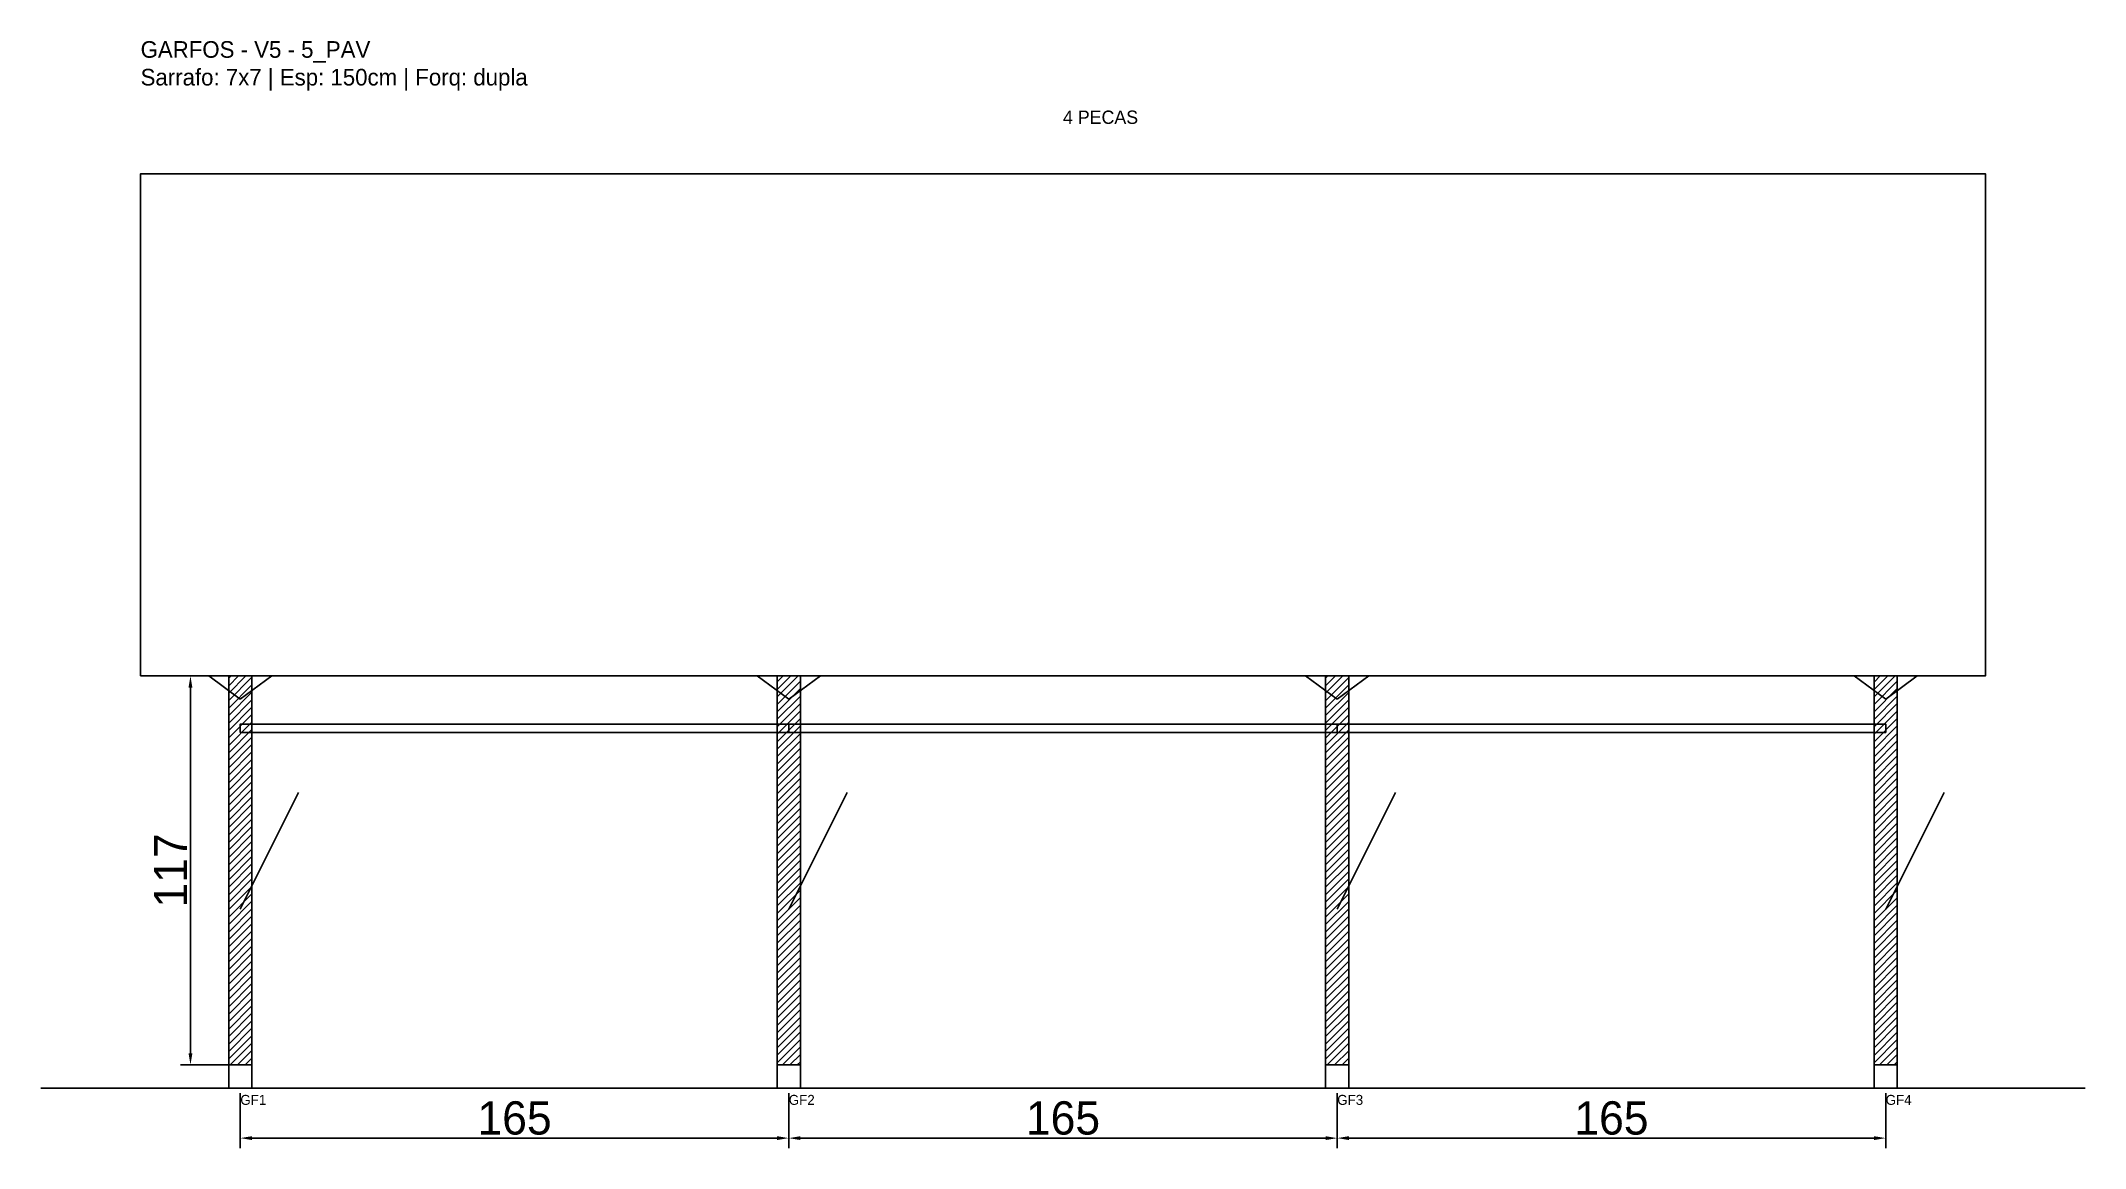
# Model space of a CAD drawing. Header units: metres. Extents: x -30 to 585, y -25 to 308.
import ezdxf

# ---------------------------------------------------------------- set-up
doc = ezdxf.new("R2010")
doc.units = ezdxf.units.M
for name, color, linetype in [('BARRA_ANCORAGEM', 1, 'Continuous'), ('COTA', 241, 'Continuous'), ('GARFOS OK', 3, 'Continuous'), ('NOME DA VIGA', 6, 'Continuous'), ('SARR_7x7', 40, 'Continuous'), ('TIRAS REESCORAMENTO', 252, 'Continuous'), ('VIGAS', 3, 'Continuous')]:
    doc.layers.add(name, color=color, linetype=linetype)
doc.dimstyles.new('EZ DXF', dxfattribs={"dimtxt": 10, "dimasz": 3.5, "dimexe": 3, "dimexo": 1.5, "dimgap": 1, "dimtad": 1, "dimdec": 1, "dimdsep": 46, "dimcen": 2.5, "dimazin": 3, "dimtfac": 1, "dimtmove": 0, "dimatfit": 3})

msp = doc.modelspace()

# ---------------------------------------------------------------- hatches: boundary and pattern name
at = {"layer": 'COTA'}
h = msp.add_hatch(dxfattribs=at)
h.set_pattern_fill('ANSI31', scale=0.5)
h.paths.add_polyline_path([(26.5, 0), (33.5, 0), (33.5, 117), (26.5, 117)])
h = msp.add_hatch(dxfattribs=at)
h.set_pattern_fill('ANSI31', scale=0.5)
h.paths.add_polyline_path([(191.5, 0), (198.5, 0), (198.5, 117), (191.5, 117)])
h = msp.add_hatch(dxfattribs=at)
h.set_pattern_fill('ANSI31', scale=0.5)
h.paths.add_polyline_path([(356.5, 0), (363.5, 0), (363.5, 117), (356.5, 117)])
h = msp.add_hatch(dxfattribs=at)
h.set_pattern_fill('ANSI31', scale=0.5)
h.paths.add_polyline_path([(521.5, 0), (528.5, 0), (528.5, 117), (521.5, 117)])

# ---------------------------------------------------------------- linework, layer by layer
at = {"layer": 'BARRA_ANCORAGEM'}
for p, q in [((30, 46.8), (47.55, 81.9)), ((195, 46.8), (212.55, 81.9)), ((360, 46.8), (377.55, 81.9)), ((525, 46.8), (542.55, 81.9))]:
    msp.add_line(p, q, dxfattribs=at)
at = {"layer": 'GARFOS OK'}
for p, q in [((30, 110), (20.5, 117)), ((20.5, 117), (39.5, 117)), ((30, 110), (39.5, 117)), ((195, 110), (185.5, 117)), ((185.5, 117), (204.5, 117)), ((195, 110), (204.5, 117)), ((360, 110), (350.5, 117)), ((350.5, 117), (369.5, 117)), ((360, 110), (369.5, 117)), ((525, 110), (515.5, 117)), ((515.5, 117), (534.5, 117)), ((525, 110), (534.5, 117))]:
    msp.add_line(p, q, dxfattribs=at)
at = {"layer": 'GARFOS OK', "linetype": 'CONTINUOUS'}
msp.add_line((-30, -7), (585, -7), dxfattribs=at)
at = {"layer": 'GARFOS OK'}
for points in [[(26.5, 0), (33.5, 0), (33.5, 117), (26.5, 117), (26.5, 0)], [(191.5, 0), (198.5, 0), (198.5, 117), (191.5, 117), (191.5, 0)], [(356.5, 0), (363.5, 0), (363.5, 117), (356.5, 117), (356.5, 0)], [(521.5, 0), (528.5, 0), (528.5, 117), (521.5, 117), (521.5, 0)]]:
    msp.add_lwpolyline(points, dxfattribs=at)
at = {"layer": 'SARR_7x7'}
for points in [[(26.5, -7), (33.5, -7), (33.5, 0), (26.5, 0), (26.5, -7)], [(191.5, -7), (198.5, -7), (198.5, 0), (191.5, 0), (191.5, -7)], [(356.5, -7), (363.5, -7), (363.5, 0), (356.5, 0), (356.5, -7)], [(521.5, -7), (528.5, -7), (528.5, 0), (521.5, 0), (521.5, -7)]]:
    msp.add_lwpolyline(points, dxfattribs=at)
at = {"layer": 'TIRAS REESCORAMENTO'}
for points in [[(30, 100), (195, 100), (195, 102.5), (30, 102.5), (30, 100)], [(195, 100), (360, 100), (360, 102.5), (195, 102.5), (195, 100)], [(360, 100), (525, 100), (525, 102.5), (360, 102.5), (360, 100)]]:
    msp.add_lwpolyline(points, dxfattribs=at)
at = {"layer": 'VIGAS'}
msp.add_lwpolyline([(0, 117), (555, 117), (555, 268), (0, 268), (0, 117)], dxfattribs=at)

# ---------------------------------------------------------------- texts
at = {"layer": 'NOME DA VIGA'}
for s, height, p in [('4 PECAS', 4, (277.5, 283)), ('GF1', 3, (30, -12)), ('GF2', 3, (195, -12)), ('GF3', 3, (360, -12)), ('GF4', 3, (525, -12))]:
    msp.add_text(s, height=height, dxfattribs=at).set_placement(p)
at = {"layer": 'NOME DA VIGA', "insert": (0, 293), "char_height": 5, "attachment_point": 7}
msp.add_mtext('GARFOS - V5 - 5_PAV\\PSarrafo: 7x7 | Esp: 150cm | Forq: dupla', dxfattribs=at)

# ---------------------------------------------------------------- dimensions: what is measured, and where the dimension line sits
at = {"layer": 'COTA'}
msp.add_linear_dim(base=(15, 0), p1=(30, 0), p2=(30, 117), angle=90, dimstyle='EZ DXF', dxfattribs=at).render()
for base, p1, p2 in [((30, -22), (30, -7), (195, -7)), ((195, -22), (195, -7), (360, -7)), ((360, -22), (360, -7), (525, -7))]:
    msp.add_linear_dim(base=base, p1=p1, p2=p2, dimstyle='EZ DXF', dxfattribs=at).render()

doc.saveas('drawing.dxf')
